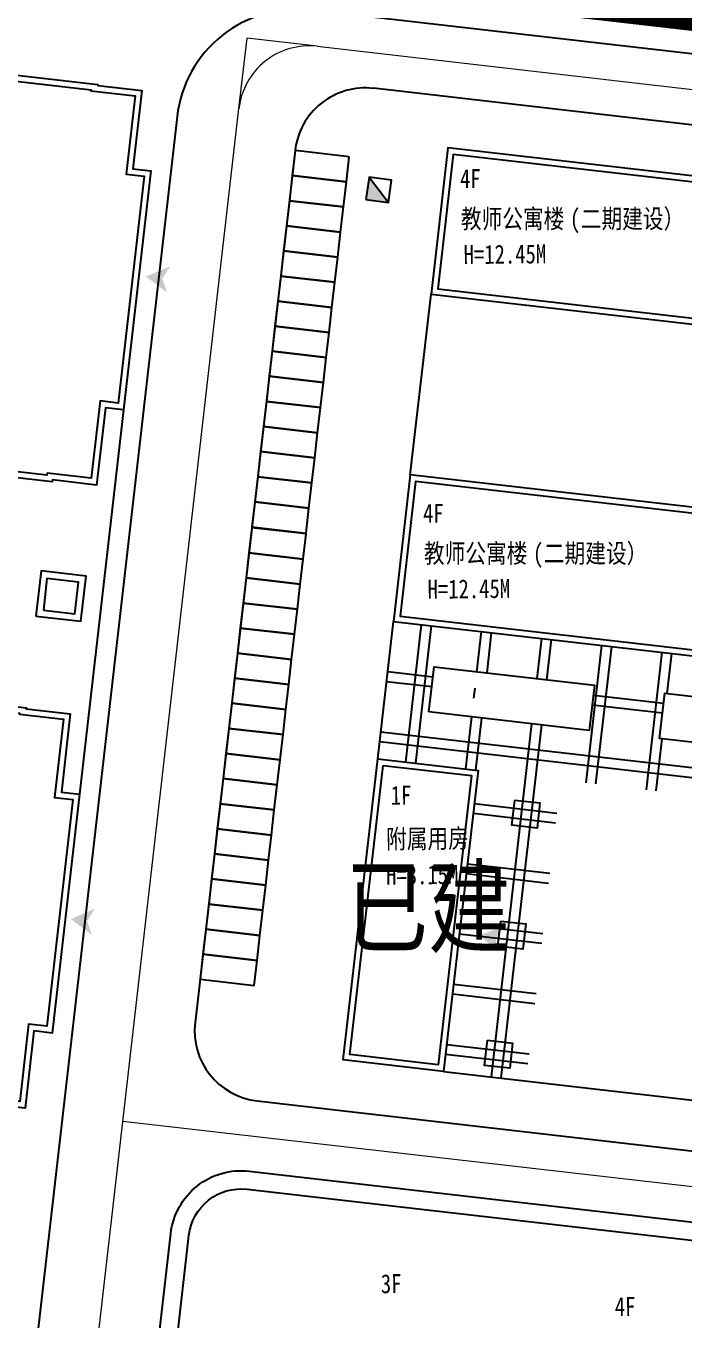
# Model space of a CAD drawing. Extents: x 34159 to 76259, y 14444 to 30378.
# Drawn here: x 34982.3 to 35047.5, y 15159.9 to 15288 of the extents above; entities that cross this region are included whole.
import ezdxf

# ---------------------------------------------------------------- set-up
doc = ezdxf.new("R2010")
doc.units = 0
doc.header["$LTSCALE"] = 1000
doc.header["$MEASUREMENT"] = 0
doc.linetypes.add('DASHDOT2', pattern=[0.5, 0.25, -0.125, 0, -0.125])
doc.linetypes.add('DIVIDE', pattern=[1.25, 0.5, -0.25, 0, -0.25, 0, -0.25])
for name, color, linetype in [('0-road', 33, 'Continuous'), ('2222', 7, 'Continuous'), ('PUB_DIM', 3, 'Continuous'), ('PUB_TEXT', 7, 'Continuous'), ('停车位', 8, 'Continuous'), ('小品', 1, 'Continuous'), ('建筑轮廓', 2, 'Continuous'), ('用地红线', 1, 'DIVIDE'), ('看线', 92, 'Continuous'), ('车行道', 5, 'Continuous')]:
    doc.layers.add(name, color=color, linetype=linetype)
doc.layers.add('道路红线', color=1, linetype='Continuous', lineweight=0)
doc.styles.add('HT', font='simhei.ttf', dxfattribs={"width": 0.8})

msp = doc.modelspace()

# ---------------------------------------------------------------- hatches: boundary and pattern name
at = {"layer": 'PUB_DIM'}
for points in [[(34995.81, 15263.02), (34996.58, 15264.23), (34994.19, 15263.21), (34996.27, 15261.65)], [(34988.36, 15199.42), (34989.13, 15200.64), (34986.74, 15199.61), (34988.82, 15198.06)], [(35028.8, 15197.71), (35029.66, 15198.86), (35027.2, 15198.03), (35029.15, 15196.31)]]:
    msp.add_hatch(color=256, dxfattribs=at).paths.add_polyline_path(points)
at = {"layer": '看线'}
msp.add_hatch(color=256, dxfattribs=at).paths.add_polyline_path([(35015.97, 15270.84), (35018.2, 15270.54), (35016.28, 15273.07)])

# ---------------------------------------------------------------- linework, layer by layer
at = {"color": 7}
for points in [[(35020.37, 15243.58), (35022.42, 15261.46)], [(35017.15, 15215.47), (35018.71, 15229.08)], [(35022.21, 15220.12), (35022.72, 15224.59), (35038.62, 15222.76), (35038.1, 15218.29), (35022.21, 15220.12)], [(35060.47, 15220.25), (35059.96, 15215.78), (35045.06, 15217.49), (35045.57, 15221.96), (35060.47, 15220.25)], [(35023.66, 15184.53), (35058.64, 15180.51)]]:
    msp.add_lwpolyline(points, dxfattribs=at)
at = {"layer": '0-road', "color": 7}
msp.add_lwpolyline([(34991.96, 15250.03), (34987.59, 15211.98)], dxfattribs=at)
at = {"layer": '0-road', "linetype": 'Continuous', "ltscale": 5}
for points in [[(35021.44, 15228.76), (35019.88, 15215.16)], [(35022.43, 15228.65), (35020.87, 15215.05)], [(35027.4, 15228.08), (35026.94, 15224.1)], [(35028.39, 15227.96), (35027.94, 15223.99)], [(35033.36, 15227.39), (35032.91, 15223.42)], [(35033.9, 15223.3), (35034.35, 15227.28)], [(35039.32, 15226.71), (35037.76, 15213.11)], [(35038.75, 15212.99), (35040.32, 15226.59)], [(35045.28, 15226.02), (35043.72, 15212.42)], [(35045.82, 15221.94), (35046.28, 15225.91)], [(35022.49, 15222.6), (35018.02, 15223.11)], [(35018.14, 15224.11), (35022.61, 15223.59)], [(35026.76, 15222.46), (35026.64, 15221.48)], [(35045.34, 15219.98), (35038.39, 15220.78)], [(35038.5, 15221.77), (35045.46, 15220.97)], [(35026.43, 15219.63), (35025.84, 15214.48)], [(35027.42, 15219.52), (35026.83, 15214.36)], [(35017.45, 15218.15), (35062.66, 15212.96)], [(35032.39, 15218.95), (35028.38, 15183.99)], [(35029.37, 15183.87), (35033.39, 15218.83)], [(35062.54, 15211.96), (35017.34, 15217.15)], [(35044.72, 15212.31), (35045.31, 15217.47)], [(35026.7, 15211.05), (35034.87, 15210.11)], [(35034.75, 15209.11), (35026.59, 15210.05)], [(35034.07, 15203.15), (35025.9, 15204.09)], [(35026.02, 15205.08), (35034.18, 15204.15)], [(35025.33, 15199.12), (35033.5, 15198.19)], [(35033.39, 15197.19), (35025.22, 15198.13)], [(35024.65, 15193.16), (35032.82, 15192.23)], [(35032.7, 15191.23), (35024.54, 15192.17)], [(35032.02, 15185.27), (35023.85, 15186.21)], [(35023.97, 15187.2), (35032.13, 15186.26)]]:
    msp.add_lwpolyline(points, dxfattribs=at)
at = {"layer": '2222', "flags": 128}
for points in [[(35030.72, 15211.39), (35033.2, 15211.11), (35032.92, 15208.62), (35030.43, 15208.91)], [(35029.32, 15199.42), (35031.8, 15199.14), (35031.51, 15196.65), (35029.03, 15196.94)], [(35028.02, 15187.61), (35030.5, 15187.33), (35030.22, 15184.84), (35027.73, 15185.13)]]:
    msp.add_lwpolyline(points, close=True, dxfattribs=at)
at = {"layer": '停车位', "color": 8}
for points in [[(35014.32, 15275.08), (35008.96, 15275.69), (35008.67, 15273.21), (35014.04, 15272.59)], [(35014.32, 15275.08), (35008.96, 15275.69), (35008.67, 15273.21), (35014.04, 15272.59)], [(35014.04, 15272.59), (35008.67, 15273.21), (35008.39, 15270.72), (35013.75, 15270.11)], [(35014.04, 15272.59), (35008.67, 15273.21), (35008.39, 15270.72), (35013.75, 15270.11)], [(35013.75, 15270.11), (35008.39, 15270.72), (35008.1, 15268.24), (35013.47, 15267.62)], [(35013.75, 15270.11), (35008.39, 15270.72), (35008.1, 15268.24), (35013.47, 15267.62)], [(35013.47, 15267.62), (35008.1, 15268.24), (35007.82, 15265.76), (35013.18, 15265.14)], [(35013.47, 15267.62), (35008.1, 15268.24), (35007.82, 15265.76), (35013.18, 15265.14)], [(35013.47, 15267.62), (35008.1, 15268.24), (35007.82, 15265.76), (35013.18, 15265.14)], [(35013.47, 15267.62), (35008.1, 15268.24), (35007.82, 15265.76), (35013.18, 15265.14)], [(35013.18, 15265.14), (35007.82, 15265.76), (35007.53, 15263.27), (35012.9, 15262.66)], [(35013.18, 15265.14), (35007.82, 15265.76), (35007.53, 15263.27), (35012.9, 15262.66)], [(35012.9, 15262.66), (35007.53, 15263.27), (35007.25, 15260.79), (35012.61, 15260.17)], [(35012.9, 15262.66), (35007.53, 15263.27), (35007.25, 15260.79), (35012.61, 15260.17)], [(35012.61, 15260.17), (35007.25, 15260.79), (35006.96, 15258.31), (35012.33, 15257.69)], [(35012.61, 15260.17), (35007.25, 15260.79), (35006.96, 15258.31), (35012.33, 15257.69)], [(35012.33, 15257.69), (35006.96, 15258.31), (35006.68, 15255.82), (35012.04, 15255.21)], [(35012.33, 15257.69), (35006.96, 15258.31), (35006.68, 15255.82), (35012.04, 15255.21)], [(35012.04, 15255.21), (35006.68, 15255.82), (35006.39, 15253.34), (35011.76, 15252.72)], [(35012.04, 15255.21), (35006.68, 15255.82), (35006.39, 15253.34), (35011.76, 15252.72)], [(35012.04, 15255.21), (35006.68, 15255.82), (35006.39, 15253.34), (35011.76, 15252.72)], [(35012.04, 15255.21), (35006.68, 15255.82), (35006.39, 15253.34), (35011.76, 15252.72)], [(35011.76, 15252.72), (35006.39, 15253.34), (35006.11, 15250.85), (35011.47, 15250.24)], [(35011.76, 15252.72), (35006.39, 15253.34), (35006.11, 15250.85), (35011.47, 15250.24)], [(35011.47, 15250.24), (35006.11, 15250.85), (35005.82, 15248.37), (35011.19, 15247.75)], [(35011.47, 15250.24), (35006.11, 15250.85), (35005.82, 15248.37), (35011.19, 15247.75)], [(35011.19, 15247.75), (35005.82, 15248.37), (35005.54, 15245.89), (35010.9, 15245.27)], [(35011.19, 15247.75), (35005.82, 15248.37), (35005.54, 15245.89), (35010.9, 15245.27)], [(35010.9, 15245.27), (35005.54, 15245.89), (35005.25, 15243.4), (35010.62, 15242.79)], [(35010.9, 15245.27), (35005.54, 15245.89), (35005.25, 15243.4), (35010.62, 15242.79)], [(35010.62, 15242.79), (35005.25, 15243.4), (35004.97, 15240.92), (35010.33, 15240.3)], [(35010.62, 15242.79), (35005.25, 15243.4), (35004.97, 15240.92), (35010.33, 15240.3)], [(35010.62, 15242.79), (35005.25, 15243.4), (35004.97, 15240.92), (35010.33, 15240.3)], [(35010.62, 15242.79), (35005.25, 15243.4), (35004.97, 15240.92), (35010.33, 15240.3)], [(35010.33, 15240.3), (35004.97, 15240.92), (35004.68, 15238.44), (35010.05, 15237.82)], [(35010.33, 15240.3), (35004.97, 15240.92), (35004.68, 15238.44), (35010.05, 15237.82)], [(35010.04, 15237.74), (35004.67, 15238.35), (35004.39, 15235.87), (35009.75, 15235.25)], [(35010.04, 15237.74), (35004.67, 15238.35), (35004.39, 15235.87), (35009.75, 15235.25)], [(35009.75, 15235.25), (35004.39, 15235.87), (35004.1, 15233.38), (35009.47, 15232.77)], [(35009.75, 15235.25), (35004.39, 15235.87), (35004.1, 15233.38), (35009.47, 15232.77)], [(35009.47, 15232.77), (35004.1, 15233.38), (35003.82, 15230.9), (35009.18, 15230.28)], [(35009.47, 15232.77), (35004.1, 15233.38), (35003.82, 15230.9), (35009.18, 15230.28)], [(35009.18, 15230.28), (35003.82, 15230.9), (35003.53, 15228.42), (35008.9, 15227.8)], [(35009.18, 15230.28), (35003.82, 15230.9), (35003.53, 15228.42), (35008.9, 15227.8)], [(35009.18, 15230.28), (35003.82, 15230.9), (35003.53, 15228.42), (35008.9, 15227.8)], [(35009.18, 15230.28), (35003.82, 15230.9), (35003.53, 15228.42), (35008.9, 15227.8)], [(35008.9, 15227.8), (35003.53, 15228.42), (35003.25, 15225.93), (35008.61, 15225.32)], [(35008.9, 15227.8), (35003.53, 15228.42), (35003.25, 15225.93), (35008.61, 15225.32)], [(35008.61, 15225.32), (35003.25, 15225.93), (35002.96, 15223.45), (35008.33, 15222.83)], [(35008.61, 15225.32), (35003.25, 15225.93), (35002.96, 15223.45), (35008.33, 15222.83)], [(35008.33, 15222.83), (35002.96, 15223.45), (35002.68, 15220.97), (35008.04, 15220.35)], [(35008.33, 15222.83), (35002.96, 15223.45), (35002.68, 15220.97), (35008.04, 15220.35)], [(35008.04, 15220.35), (35002.68, 15220.97), (35002.39, 15218.48), (35007.76, 15217.87)], [(35008.04, 15220.35), (35002.68, 15220.97), (35002.39, 15218.48), (35007.76, 15217.87)], [(35007.76, 15217.87), (35002.39, 15218.48), (35002.11, 15216), (35007.47, 15215.38)], [(35007.76, 15217.87), (35002.39, 15218.48), (35002.11, 15216), (35007.47, 15215.38)], [(35007.76, 15217.87), (35002.39, 15218.48), (35002.11, 15216), (35007.47, 15215.38)], [(35007.76, 15217.87), (35002.39, 15218.48), (35002.11, 15216), (35007.47, 15215.38)], [(35007.47, 15215.38), (35002.11, 15216), (35001.82, 15213.52), (35007.19, 15212.9)], [(35007.47, 15215.38), (35002.11, 15216), (35001.82, 15213.52), (35007.19, 15212.9)], [(35007.19, 15212.9), (35001.82, 15213.52), (35001.54, 15211.03), (35006.9, 15210.42)], [(35007.19, 15212.9), (35001.82, 15213.52), (35001.54, 15211.03), (35006.9, 15210.42)], [(35006.9, 15210.42), (35001.54, 15211.03), (35001.25, 15208.55), (35006.62, 15207.93)], [(35006.9, 15210.42), (35001.54, 15211.03), (35001.25, 15208.55), (35006.62, 15207.93)], [(35006.62, 15207.93), (35001.25, 15208.55), (35000.97, 15206.06), (35006.33, 15205.45)], [(35006.62, 15207.93), (35001.25, 15208.55), (35000.97, 15206.06), (35006.33, 15205.45)], [(35006.33, 15205.45), (35000.97, 15206.06), (35000.68, 15203.58), (35006.05, 15202.96)], [(35006.33, 15205.45), (35000.97, 15206.06), (35000.68, 15203.58), (35006.05, 15202.96)], [(35006.33, 15205.45), (35000.97, 15206.06), (35000.68, 15203.58), (35006.05, 15202.96)], [(35006.33, 15205.45), (35000.97, 15206.06), (35000.68, 15203.58), (35006.05, 15202.96)], [(35006.05, 15202.96), (35000.68, 15203.58), (35000.4, 15201.1), (35005.76, 15200.48)], [(35006.05, 15202.96), (35000.68, 15203.58), (35000.4, 15201.1), (35005.76, 15200.48)], [(35005.76, 15200.48), (35000.4, 15201.1), (35000.11, 15198.61), (35005.48, 15198)], [(35005.76, 15200.48), (35000.4, 15201.1), (35000.11, 15198.61), (35005.48, 15198)], [(35005.48, 15198), (35000.11, 15198.61), (34999.83, 15196.13), (35005.19, 15195.51)], [(35005.48, 15198), (35000.11, 15198.61), (34999.83, 15196.13), (35005.19, 15195.51)], [(35005.48, 15198), (35000.11, 15198.61), (34999.83, 15196.13), (35005.19, 15195.51)], [(35005.48, 15198), (35000.11, 15198.61), (34999.83, 15196.13), (35005.19, 15195.51)], [(35005.19, 15195.51), (34999.83, 15196.13), (34999.54, 15193.65), (35004.91, 15193.03)], [(35005.19, 15195.51), (34999.83, 15196.13), (34999.54, 15193.65), (35004.91, 15193.03)]]:
    msp.add_lwpolyline(points, close=True, dxfattribs=at)
at = {"layer": '小品', "color": 8}
for points in [[(34983.28, 15229.61), (34987.75, 15229.09), (34988.26, 15233.56), (34983.79, 15234.08)], [(34984.02, 15230.2), (34987.15, 15229.84), (34987.51, 15232.97), (34984.38, 15233.33)]]:
    msp.add_lwpolyline(points, close=True, dxfattribs=at)
at = {"layer": '小品'}
for points in [[(34983.28, 15229.61), (34987.75, 15229.09), (34988.26, 15233.56), (34983.79, 15234.08)], [(34984.02, 15230.2), (34987.15, 15229.84), (34987.51, 15232.97), (34984.38, 15233.33)]]:
    msp.add_lwpolyline(points, close=True, dxfattribs=at)
at = {"layer": '建筑轮廓'}
for points in [[(34941.73, 15287.6), (34946.09, 15287.1), (34946.1, 15287.2), (34989.42, 15282.23), (34989.41, 15282.13), (34993.78, 15281.63), (34992.89, 15273.88), (34994.68, 15273.67), (34991.96, 15250.03), (34990.17, 15250.23), (34989.3, 15242.58), (34984.92, 15243.08), (34984.9, 15242.89), (34941.59, 15247.86), (34941.61, 15248.06), (34937.24, 15248.56), (34938.12, 15256.21), (34936.33, 15256.41), (34939.04, 15280.06), (34940.83, 15279.85)], [(34942.25, 15286.93), (34946.62, 15286.44), (34946.63, 15286.54), (34988.75, 15281.7), (34988.74, 15281.6), (34993.11, 15281.1), (34992.22, 15273.35), (34994.01, 15273.14), (34991.43, 15250.69), (34989.65, 15250.9), (34988.77, 15243.25), (34984.4, 15243.75), (34984.37, 15243.55), (34942.25, 15248.39), (34942.27, 15248.59), (34937.9, 15249.09), (34938.78, 15256.74), (34936.99, 15256.94), (34939.57, 15279.39), (34941.36, 15279.19)], [(35058.88, 15271.97), (35024.09, 15275.97), (35023.26, 15268.71), (35023.26, 15268.71), (35022.42, 15261.46), (35057.22, 15257.47)], [(35058.22, 15271.45), (35024.62, 15275.3), (35023.85, 15268.65), (35023.09, 15261.99), (35056.69, 15258.13)], [(35055.16, 15239.59), (35020.37, 15243.58), (35019.54, 15236.33), (35019.54, 15236.33), (35018.71, 15229.08), (35053.5, 15225.08)], [(35054.5, 15239.06), (35020.9, 15242.92), (35020.14, 15236.26), (35019.37, 15229.6), (35052.97, 15225.75)], [(34934.64, 15225.9), (34939.01, 15225.41), (34939.02, 15225.51), (34982.34, 15220.53), (34982.32, 15220.43), (34986.69, 15219.93), (34985.81, 15212.18), (34987.59, 15211.98), (34984.88, 15188.33), (34983.09, 15188.54), (34982.21, 15180.89), (34977.84, 15181.39), (34977.82, 15181.19), (34934.5, 15186.16), (34934.53, 15186.36), (34930.15, 15186.86), (34931.03, 15194.51), (34929.24, 15194.72), (34931.96, 15218.36), (34933.75, 15218.16)], [(34935.17, 15225.24), (34939.54, 15224.74), (34939.55, 15224.84), (34981.67, 15220.01), (34981.66, 15219.91), (34986.03, 15219.4), (34985.14, 15211.66), (34986.93, 15211.45), (34984.35, 15189), (34982.56, 15189.2), (34981.69, 15181.55), (34977.31, 15182.05), (34977.29, 15181.86), (34935.17, 15186.69), (34935.19, 15186.89), (34930.82, 15187.39), (34931.7, 15195.04), (34929.91, 15195.25), (34932.49, 15217.7), (34934.27, 15217.49)], [(35017.15, 15215.47), (35027.08, 15214.33), (35023.66, 15184.53), (35013.72, 15185.67)], [(35017.67, 15214.81), (35026.42, 15213.81), (35023.13, 15185.19), (35014.39, 15186.2)]]:
    msp.add_lwpolyline(points, close=True, dxfattribs=at)
at = {"layer": '用地红线', "color": 4, "linetype": 'DIVIDE', "ltscale": 15, "const_width": 1.5}
msp.add_lwpolyline([(34857.72, 15447.71), (35444.29, 15328.19), (35444.29, 15328.19), (35433.71, 15244.04), (34840.83, 15312.1), (34857.72, 15447.71)], close=True, dxfattribs=at)
at = {"layer": '看线'}
msp.add_line((35016.28, 15273.07), (35018.2, 15270.54), dxfattribs=at)
msp.add_lwpolyline([(35015.97, 15270.84), (35018.2, 15270.54), (35018.51, 15272.77), (35016.28, 15273.07)], close=True, dxfattribs=at)
at = {"layer": '车行道', "color": 5}
for p, q in [((35062.91, 15276.54), (35016.71, 15281.85)), ((35062.91, 15276.54), (35016.71, 15281.85)), ((35008.96, 15275.69), (34999.05, 15189.37)), ((35008.96, 15275.69), (34999.05, 15189.37)), ((35005.21, 15181.62), (35051.4, 15176.31)), ((35005.21, 15181.62), (35051.4, 15176.31))]:
    msp.add_line(p, q, dxfattribs=at)
for points in [[(35284.6, 15258.14), (35010.56, 15289.6, 0.414214), (34997.27, 15279.05), (34974.54, 15081.1, -0.414214), (34966.79, 15074.94), (34826.73, 15091.02, 0.410949), (34814.56, 15081.47), (34809.37, 15040.35, 0.417486), (34819.03, 15028.05), (34913.27, 15017.23)], [(34983.01, 15049.69), (34996.65, 15168.5, -0.414214), (35004.41, 15174.66), (35117.66, 15161.66, -0.414214), (35123.82, 15153.91), (35110.18, 15035.09)]]:
    msp.add_lwpolyline(points, format="xyb", dxfattribs=at)
at = {"layer": '车行道', "color": 95}
msp.add_lwpolyline([(34997.04, 15156.04), (34998.44, 15168.3, -0.414214), (35004.2, 15172.87), (35117.46, 15159.87, -0.414214), (35122.03, 15154.11), (35119.3, 15130.28)], format="xyb", dxfattribs=at)
at = {"layer": '车行道', "color": 5}
for centre, start, end in [((35015.91, 15274.89), 83.4512, 173.4512), ((35015.91, 15274.89), 83.4512, 173.4512), ((35006, 15188.57), 173.4512, 263.4512), ((35006, 15188.57), 173.4512, 263.4512)]:
    msp.add_arc(centre, 7, start, end, dxfattribs=at)
at = {"layer": '道路红线', "linetype": 'DASHDOT2', "ltscale": 25}
for p in [(35003.4, 15279.85), (35011.15, 15286.01)]:
    msp.add_line(p, (35004.2, 15286.81), dxfattribs=at)
msp.add_lwpolyline([(35143.28, 15270.84), (35114.09, 15016.52), (34975, 15032.49), (35003.4, 15279.85, -0.414214), (35011.15, 15286.01), (35377.19, 15243.99)], format="xyb", dxfattribs=at)
msp.add_lwpolyline([(34991.89, 15179.62), (35130.98, 15163.65)], dxfattribs=at)
msp.add_lwpolyline([(34991.89, 15179.62), (35130.98, 15163.65)], dxfattribs=at)

# ---------------------------------------------------------------- texts
at = {"layer": 'PUB_TEXT', "color": 242, "style": 'HT', "width": 0.8}
for s, height, p in [('4F', 1.878, (35025.29, 15271.97)), ('教师公寓楼', 1.878, (35025.38, 15268)), ('(', 1.88, (35036.18, 15268)), ('二期建设）', 1.878, (35037.26, 15268)), ('4F', 1.878, (35021.63, 15238.84)), ('教师公寓楼', 1.878, (35021.72, 15234.88)), ('(', 1.88, (35032.52, 15234.88)), ('二期建设）', 1.878, (35033.6, 15234.88))]:
    msp.add_text(s, height=height, dxfattribs=at).set_placement(p)
for p in [(35025.66, 15264.45), (35022.09, 15231.32)]:
    msp.add_text('H=12.45M', height=1.878, rotation=0.6031, dxfattribs=at).set_placement(p)
at = {"layer": 'PUB_TEXT', "color": 7, "style": 'HT', "width": 0.8}
for s, p in [('1F', (35018.44, 15210.92)), ('附属用房', (35017.98, 15206.59)), ('3F', (35017.46, 15162.57)), ('4F', (35040.63, 15160.3))]:
    msp.add_text(s, height=1.878, rotation=0.6031, dxfattribs=at).set_placement(p)
msp.add_text('已建', height=7.511, dxfattribs=at).set_placement((35013.94, 15197.06))
at = {"layer": 'PUB_TEXT', "style": 'HT', "width": 0.8}
msp.add_text('H=3.15M', height=1.878, rotation=0.6031, dxfattribs=at).set_placement((35017.98, 15203.02))

doc.saveas('drawing.dxf')
